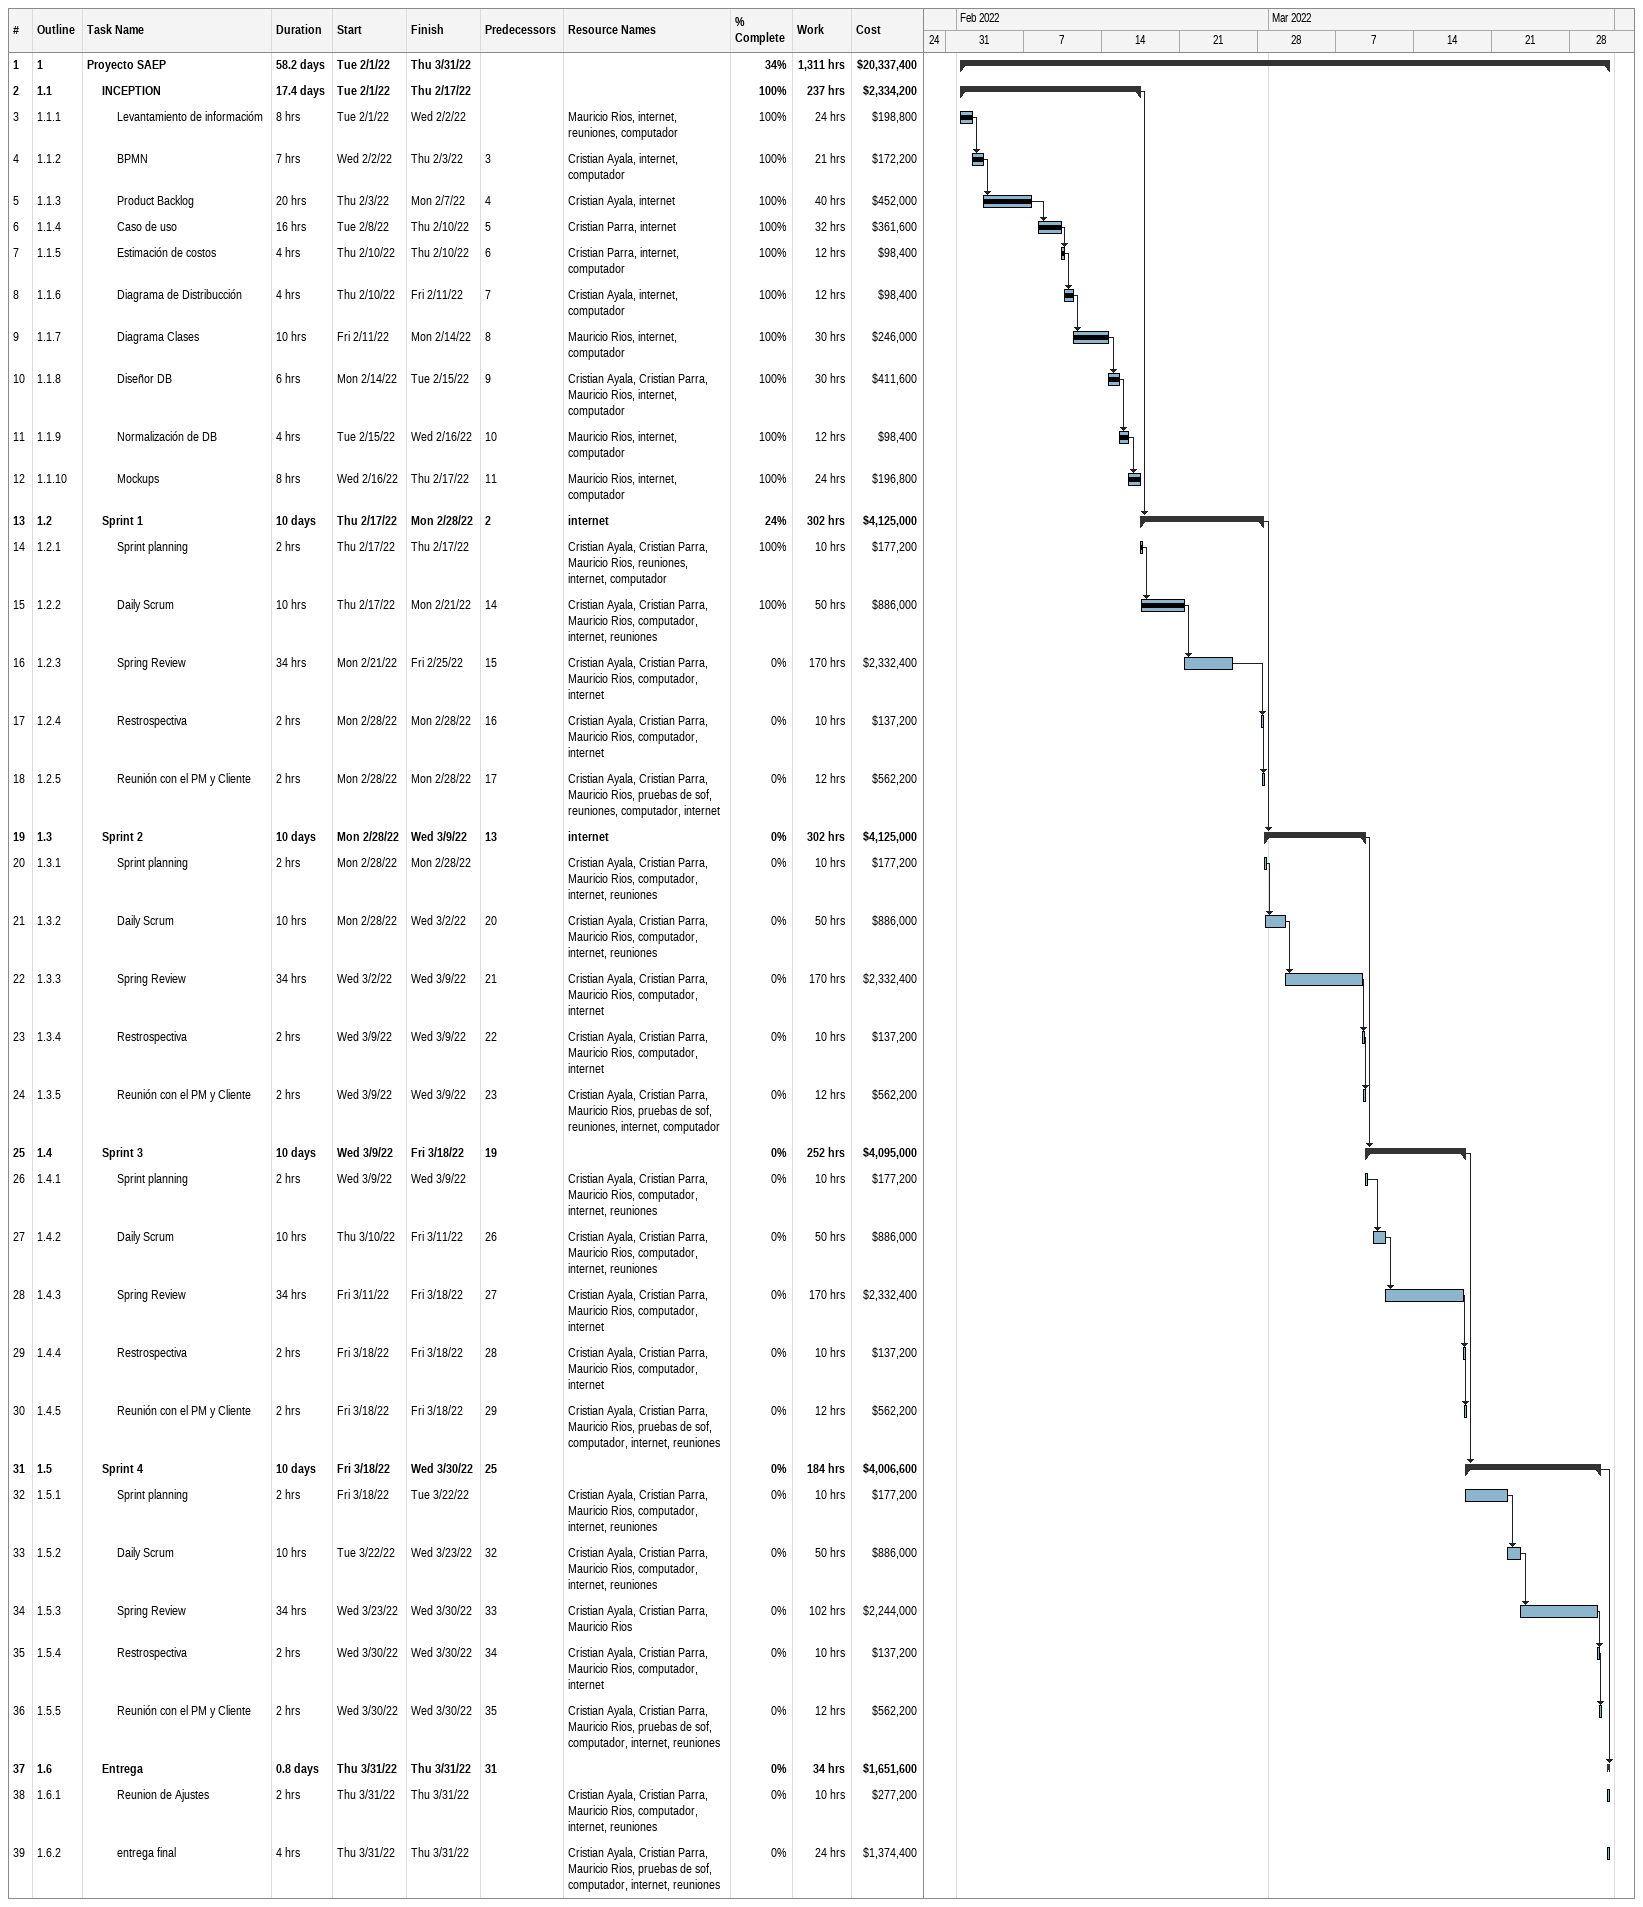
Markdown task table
| ID | WBS | Task | Duration | Start | Finish | Predecessors | Resources | % complete | Work (h) | Cost ($) |
|---|---|---|---|---|---|---|---|---|---|---|
| 1 | 1 | **Proyecto SAEP** | 58.2d | 2022-02-01 | 2022-03-31 |  |  | 34 | 1311 | 20337400 |
| 2 | 1.1 | **INCEPTION** | 17.4d | 2022-02-01 | 2022-02-17 |  |  | 100 | 237 | 2334200 |
| 3 | 1.1.1 | Levantamiento de informacióm | 8h | 2022-02-01 | 2022-02-02 |  | Mauricio Rios, internet, reuniones, computador | 100 | 24 | 198800 |
| 4 | 1.1.2 | BPMN | 7h | 2022-02-02 | 2022-02-03 | 3 | Cristian Ayala, internet, computador | 100 | 21 | 172200 |
| 5 | 1.1.3 | Product Backlog | 20h | 2022-02-03 | 2022-02-07 | 4 | Cristian Ayala, internet | 100 | 40 | 452000 |
| 6 | 1.1.4 | Caso de uso | 16h | 2022-02-08 | 2022-02-10 | 5 | Cristian Parra, internet | 100 | 32 | 361600 |
| 7 | 1.1.5 | Estimación de costos | 4h | 2022-02-10 | 2022-02-10 | 6 | Cristian Parra, internet, computador | 100 | 12 | 98400 |
| 8 | 1.1.6 | Diagrama de Distribucción | 4h | 2022-02-10 | 2022-02-11 | 7 | Cristian Ayala, internet, computador | 100 | 12 | 98400 |
| 9 | 1.1.7 | Diagrama Clases | 10h | 2022-02-11 | 2022-02-14 | 8 | Mauricio Rios, internet, computador | 100 | 30 | 246000 |
| 10 | 1.1.8 | Diseñor DB | 6h | 2022-02-14 | 2022-02-15 | 9 | Cristian Ayala, Cristian Parra, Mauricio Rios, internet, computador | 100 | 30 | 411600 |
| 11 | 1.1.9 | Normalización de DB | 4h | 2022-02-15 | 2022-02-16 | 10 | Mauricio Rios, internet, computador | 100 | 12 | 98400 |
| 12 | 1.1.10 | Mockups | 8h | 2022-02-16 | 2022-02-17 | 11 | Mauricio Rios, internet, computador | 100 | 24 | 196800 |
| 13 | 1.2 | **Sprint 1** | 10d | 2022-02-17 | 2022-02-28 | 2 | internet | 24 | 302 | 4125000 |
| 14 | 1.2.1 | Sprint planning | 2h | 2022-02-17 | 2022-02-17 |  | Cristian Ayala, Cristian Parra, Mauricio Rios, reuniones, internet, computador | 100 | 10 | 177200 |
| 15 | 1.2.2 | Daily Scrum | 10h | 2022-02-17 | 2022-02-21 | 14 | Cristian Ayala, Cristian Parra, Mauricio Rios, computador, internet, reuniones | 100 | 50 | 886000 |
| 16 | 1.2.3 | Spring Review | 34h | 2022-02-21 | 2022-02-25 | 15 | Cristian Ayala, Cristian Parra, Mauricio Rios, computador, internet | 0 | 170 | 2332400 |
| 17 | 1.2.4 | Restrospectiva | 2h | 2022-02-28 | 2022-02-28 | 16 | Cristian Ayala, Cristian Parra, Mauricio Rios, computador, internet | 0 | 10 | 137200 |
| 18 | 1.2.5 | Reunión con el PM y Cliente | 2h | 2022-02-28 | 2022-02-28 | 17 | Cristian Ayala, Cristian Parra, Mauricio Rios, pruebas de sof, reuniones, computador, internet | 0 | 12 | 562200 |
| 19 | 1.3 | **Sprint 2** | 10d | 2022-02-28 | 2022-03-09 | 13 | internet | 0 | 302 | 4125000 |
| 20 | 1.3.1 | Sprint planning | 2h | 2022-02-28 | 2022-02-28 |  | Cristian Ayala, Cristian Parra, Mauricio Rios, computador, internet, reuniones | 0 | 10 | 177200 |
| 21 | 1.3.2 | Daily Scrum | 10h | 2022-02-28 | 2022-03-02 | 20 | Cristian Ayala, Cristian Parra, Mauricio Rios, computador, internet, reuniones | 0 | 50 | 886000 |
| 22 | 1.3.3 | Spring Review | 34h | 2022-03-02 | 2022-03-09 | 21 | Cristian Ayala, Cristian Parra, Mauricio Rios, computador, internet | 0 | 170 | 2332400 |
| 23 | 1.3.4 | Restrospectiva | 2h | 2022-03-09 | 2022-03-09 | 22 | Cristian Ayala, Cristian Parra, Mauricio Rios, computador, internet | 0 | 10 | 137200 |
| 24 | 1.3.5 | Reunión con el PM y Cliente | 2h | 2022-03-09 | 2022-03-09 | 23 | Cristian Ayala, Cristian Parra, Mauricio Rios, pruebas de sof, reuniones, internet, computador | 0 | 12 | 562200 |
| 25 | 1.4 | **Sprint 3** | 10d | 2022-03-09 | 2022-03-18 | 19 |  | 0 | 252 | 4095000 |
| 26 | 1.4.1 | Sprint planning | 2h | 2022-03-09 | 2022-03-09 |  | Cristian Ayala, Cristian Parra, Mauricio Rios, computador, internet, reuniones | 0 | 10 | 177200 |
| 27 | 1.4.2 | Daily Scrum | 10h | 2022-03-10 | 2022-03-11 | 26 | Cristian Ayala, Cristian Parra, Mauricio Rios, computador, internet, reuniones | 0 | 50 | 886000 |
| 28 | 1.4.3 | Spring Review | 34h | 2022-03-11 | 2022-03-18 | 27 | Cristian Ayala, Cristian Parra, Mauricio Rios, computador, internet | 0 | 170 | 2332400 |
| 29 | 1.4.4 | Restrospectiva | 2h | 2022-03-18 | 2022-03-18 | 28 | Cristian Ayala, Cristian Parra, Mauricio Rios, computador, internet | 0 | 10 | 137200 |
| 30 | 1.4.5 | Reunión con el PM y Cliente | 2h | 2022-03-18 | 2022-03-18 | 29 | Cristian Ayala, Cristian Parra, Mauricio Rios, pruebas de sof, computador, internet, reuniones | 0 | 12 | 562200 |
| 31 | 1.5 | **Sprint 4** | 10d | 2022-03-18 | 2022-03-30 | 25 |  | 0 | 184 | 4006600 |
| 32 | 1.5.1 | Sprint planning | 2h | 2022-03-18 | 2022-03-22 |  | Cristian Ayala, Cristian Parra, Mauricio Rios, computador, internet, reuniones | 0 | 10 | 177200 |
| 33 | 1.5.2 | Daily Scrum | 10h | 2022-03-22 | 2022-03-23 | 32 | Cristian Ayala, Cristian Parra, Mauricio Rios, computador, internet, reuniones | 0 | 50 | 886000 |
| 34 | 1.5.3 | Spring Review | 34h | 2022-03-23 | 2022-03-30 | 33 | Cristian Ayala, Cristian Parra, Mauricio Rios | 0 | 102 | 2244000 |
| 35 | 1.5.4 | Restrospectiva | 2h | 2022-03-30 | 2022-03-30 | 34 | Cristian Ayala, Cristian Parra, Mauricio Rios, computador, internet | 0 | 10 | 137200 |
| 36 | 1.5.5 | Reunión con el PM y Cliente | 2h | 2022-03-30 | 2022-03-30 | 35 | Cristian Ayala, Cristian Parra, Mauricio Rios, pruebas de sof, computador, internet, reuniones | 0 | 12 | 562200 |
| 37 | 1.6 | **Entrega** | 0.8d | 2022-03-31 | 2022-03-31 | 31 |  | 0 | 34 | 1651600 |
| 38 | 1.6.1 | Reunion de Ajustes | 2h | 2022-03-31 | 2022-03-31 |  | Cristian Ayala, Cristian Parra, Mauricio Rios, computador, internet, reuniones | 0 | 10 | 277200 |
| 39 | 1.6.2 | entrega final | 4h | 2022-03-31 | 2022-03-31 |  | Cristian Ayala, Cristian Parra, Mauricio Rios, pruebas de sof, computador, internet, reuniones | 0 | 24 | 1374400 |
